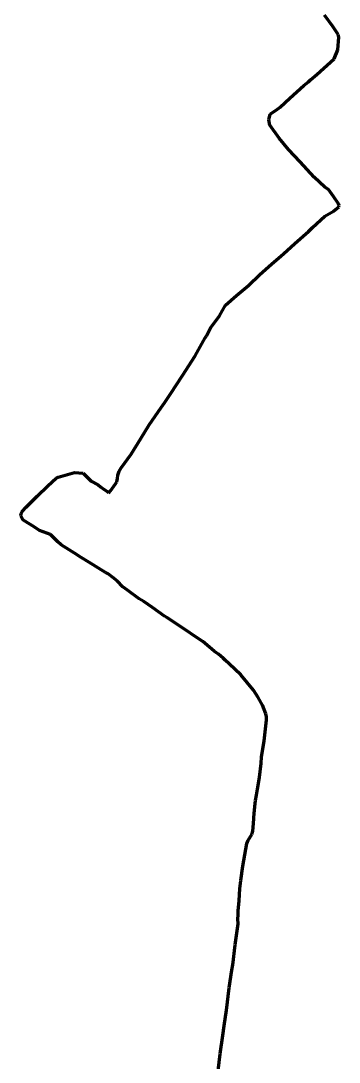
# Model space of a CAD drawing. Header units: inches. Extents: x 0 to 210, y 43 to 254.
# Drawn here: x 113.7 to 129.8, y 95.8 to 148.4 of the extents above; entities that cross this region are included whole.
import ezdxf

# ---------------------------------------------------------------- set-up
doc = ezdxf.new("R2010")
doc.units = ezdxf.units.IN
doc.header["$MEASUREMENT"] = 0
doc.layers.add('Layer 1', color=7, linetype='Continuous')

# ---------------------------------------------------------------- blocks, each defined once
blk = doc.blocks.new('block 766')
at = {"layer": 'Layer 1', "color": 12, "lineweight": 70, "true_color": 0xcc0000}
blk.add_lwpolyline([(123.663, 95.411), (123.779, 96.237)], dxfattribs=at)
blk = doc.blocks.new('block 767')
at = {"layer": 'Layer 1', "color": 12, "lineweight": 70, "true_color": 0xcc0000}
blk.add_lwpolyline([(123.779, 96.237), (123.91, 97.17)], dxfattribs=at)
blk = doc.blocks.new('block 768')
at = {"layer": 'Layer 1', "color": 12, "lineweight": 70, "true_color": 0xcc0000}
blk.add_lwpolyline([(123.91, 97.17), (123.97, 97.652)], dxfattribs=at)
blk = doc.blocks.new('block 769')
at = {"layer": 'Layer 1', "color": 12, "lineweight": 70, "true_color": 0xcc0000}
blk.add_lwpolyline([(123.97, 97.652), (124.083, 98.448)], dxfattribs=at)
blk = doc.blocks.new('block 770')
at = {"layer": 'Layer 1', "color": 12, "lineweight": 70, "true_color": 0xcc0000}
blk.add_lwpolyline([(124.083, 98.448), (124.231, 99.581)], dxfattribs=at)
blk = doc.blocks.new('block 771')
at = {"layer": 'Layer 1', "color": 12, "lineweight": 70, "true_color": 0xcc0000}
blk.add_lwpolyline([(124.231, 99.581), (124.364, 100.46)], dxfattribs=at)
blk = doc.blocks.new('block 772')
at = {"layer": 'Layer 1', "color": 12, "lineweight": 70, "true_color": 0xcc0000}
blk.add_lwpolyline([(124.364, 100.46), (124.405, 100.74)], dxfattribs=at)
blk = doc.blocks.new('block 773')
at = {"layer": 'Layer 1', "color": 12, "lineweight": 70, "true_color": 0xcc0000}
blk.add_lwpolyline([(124.405, 100.74), (124.522, 101.744)], dxfattribs=at)
blk = doc.blocks.new('block 774')
at = {"layer": 'Layer 1', "color": 12, "lineweight": 70, "true_color": 0xcc0000}
blk.add_lwpolyline([(124.522, 101.744), (124.676, 102.809)], dxfattribs=at)
blk = doc.blocks.new('block 775')
at = {"layer": 'Layer 1', "color": 12, "lineweight": 70, "true_color": 0xcc0000}
blk.add_lwpolyline([(124.676, 102.809), (124.67, 103.049)], dxfattribs=at)
blk = doc.blocks.new('block 776')
at = {"layer": 'Layer 1', "color": 12, "lineweight": 70, "true_color": 0xcc0000}
blk.add_lwpolyline([(124.67, 103.049), (124.684, 103.234)], dxfattribs=at)
blk = doc.blocks.new('block 777')
at = {"layer": 'Layer 1', "color": 12, "lineweight": 70, "true_color": 0xcc0000}
blk.add_lwpolyline([(124.684, 103.234), (124.684, 103.379)], dxfattribs=at)
blk = doc.blocks.new('block 778')
at = {"layer": 'Layer 1', "color": 12, "lineweight": 70, "true_color": 0xcc0000}
blk.add_lwpolyline([(124.684, 103.379), (124.686, 103.467)], dxfattribs=at)
blk = doc.blocks.new('block 779')
at = {"layer": 'Layer 1', "color": 12, "lineweight": 70, "true_color": 0xcc0000}
blk.add_lwpolyline([(124.686, 103.467), (124.738, 103.956)], dxfattribs=at)
blk = doc.blocks.new('block 780')
at = {"layer": 'Layer 1', "color": 12, "lineweight": 70, "true_color": 0xcc0000}
blk.add_lwpolyline([(124.738, 103.956), (124.755, 104.586)], dxfattribs=at)
blk = doc.blocks.new('block 781')
at = {"layer": 'Layer 1', "color": 12, "lineweight": 70, "true_color": 0xcc0000}
blk.add_lwpolyline([(124.755, 104.586), (124.811, 104.984)], dxfattribs=at)
blk = doc.blocks.new('block 782')
at = {"layer": 'Layer 1', "color": 12, "lineweight": 70, "true_color": 0xcc0000}
blk.add_lwpolyline([(124.811, 104.984), (124.92, 105.715)], dxfattribs=at)
blk = doc.blocks.new('block 783')
at = {"layer": 'Layer 1', "color": 12, "lineweight": 70, "true_color": 0xcc0000}
blk.add_lwpolyline([(124.92, 105.715), (125.119, 106.861)], dxfattribs=at)
blk = doc.blocks.new('block 784')
at = {"layer": 'Layer 1', "color": 12, "lineweight": 70, "true_color": 0xcc0000}
blk.add_lwpolyline([(125.119, 106.861), (125.188, 107.02)], dxfattribs=at)
blk = doc.blocks.new('block 785')
at = {"layer": 'Layer 1', "color": 12, "lineweight": 70, "true_color": 0xcc0000}
blk.add_lwpolyline([(125.188, 107.02), (125.369, 107.31)], dxfattribs=at)
blk = doc.blocks.new('block 786')
at = {"layer": 'Layer 1', "color": 12, "lineweight": 70, "true_color": 0xcc0000}
blk.add_lwpolyline([(125.369, 107.31), (125.413, 107.485)], dxfattribs=at)
blk = doc.blocks.new('block 787')
at = {"layer": 'Layer 1', "color": 12, "lineweight": 70, "true_color": 0xcc0000}
blk.add_lwpolyline([(125.413, 107.485), (125.448, 107.859)], dxfattribs=at)
blk = doc.blocks.new('block 788')
at = {"layer": 'Layer 1', "color": 12, "lineweight": 70, "true_color": 0xcc0000}
blk.add_lwpolyline([(125.448, 107.859), (125.487, 108.388)], dxfattribs=at)
blk = doc.blocks.new('block 789')
at = {"layer": 'Layer 1', "color": 12, "lineweight": 70, "true_color": 0xcc0000}
blk.add_lwpolyline([(125.487, 108.388), (125.535, 108.877)], dxfattribs=at)
blk = doc.blocks.new('block 790')
at = {"layer": 'Layer 1', "color": 12, "lineweight": 70, "true_color": 0xcc0000}
blk.add_lwpolyline([(125.535, 108.877), (125.558, 109.022)], dxfattribs=at)
blk = doc.blocks.new('block 791')
at = {"layer": 'Layer 1', "color": 12, "lineweight": 70, "true_color": 0xcc0000}
blk.add_lwpolyline([(125.558, 109.022), (125.604, 109.298)], dxfattribs=at)
blk = doc.blocks.new('block 792')
at = {"layer": 'Layer 1', "color": 12, "lineweight": 70, "true_color": 0xcc0000}
blk.add_lwpolyline([(125.604, 109.298), (125.652, 109.588)], dxfattribs=at)
blk = doc.blocks.new('block 793')
at = {"layer": 'Layer 1', "color": 12, "lineweight": 70, "true_color": 0xcc0000}
blk.add_lwpolyline([(125.652, 109.588), (125.702, 109.888)], dxfattribs=at)
blk = doc.blocks.new('block 794')
at = {"layer": 'Layer 1', "color": 12, "lineweight": 70, "true_color": 0xcc0000}
blk.add_lwpolyline([(125.702, 109.888), (125.762, 110.198)], dxfattribs=at)
blk = doc.blocks.new('block 795')
at = {"layer": 'Layer 1', "color": 12, "lineweight": 70, "true_color": 0xcc0000}
blk.add_lwpolyline([(125.762, 110.198), (125.835, 110.9)], dxfattribs=at)
blk = doc.blocks.new('block 796')
at = {"layer": 'Layer 1', "color": 12, "lineweight": 70, "true_color": 0xcc0000}
blk.add_lwpolyline([(125.835, 110.9), (125.858, 111.213)], dxfattribs=at)
blk = doc.blocks.new('block 797')
at = {"layer": 'Layer 1', "color": 12, "lineweight": 70, "true_color": 0xcc0000}
blk.add_lwpolyline([(125.858, 111.213), (125.989, 112.042)], dxfattribs=at)
blk = doc.blocks.new('block 798')
at = {"layer": 'Layer 1', "color": 12, "lineweight": 70, "true_color": 0xcc0000}
blk.add_lwpolyline([(125.989, 112.042), (126.01, 112.187)], dxfattribs=at)
blk = doc.blocks.new('block 799')
at = {"layer": 'Layer 1', "color": 12, "lineweight": 70, "true_color": 0xcc0000}
blk.add_lwpolyline([(126.01, 112.187), (126.107, 113.091)], dxfattribs=at)
blk = doc.blocks.new('block 800')
at = {"layer": 'Layer 1', "color": 12, "lineweight": 70, "true_color": 0xcc0000}
blk.add_lwpolyline([(126.107, 113.091), (126.101, 113.246)], dxfattribs=at)
blk = doc.blocks.new('block 801')
at = {"layer": 'Layer 1', "color": 12, "lineweight": 70, "true_color": 0xcc0000}
blk.add_lwpolyline([(126.101, 113.246), (126.072, 113.401)], dxfattribs=at)
blk = doc.blocks.new('block 802')
at = {"layer": 'Layer 1', "color": 12, "lineweight": 70, "true_color": 0xcc0000}
blk.add_lwpolyline([(126.072, 113.401), (125.904, 113.835)], dxfattribs=at)
blk = doc.blocks.new('block 803')
at = {"layer": 'Layer 1', "color": 12, "lineweight": 70, "true_color": 0xcc0000}
blk.add_lwpolyline([(125.904, 113.835), (125.689, 114.226)], dxfattribs=at)
blk = doc.blocks.new('block 804')
at = {"layer": 'Layer 1', "color": 12, "lineweight": 70, "true_color": 0xcc0000}
blk.add_lwpolyline([(125.689, 114.226), (125.452, 114.584)], dxfattribs=at)
blk = doc.blocks.new('block 805')
at = {"layer": 'Layer 1', "color": 12, "lineweight": 70, "true_color": 0xcc0000}
blk.add_lwpolyline([(125.452, 114.584), (124.809, 115.356)], dxfattribs=at)
blk = doc.blocks.new('block 806')
at = {"layer": 'Layer 1', "color": 12, "lineweight": 70, "true_color": 0xcc0000}
blk.add_lwpolyline([(124.809, 115.356), (124.233, 115.922)], dxfattribs=at)
blk = doc.blocks.new('block 807')
at = {"layer": 'Layer 1', "color": 12, "lineweight": 70, "true_color": 0xcc0000}
blk.add_lwpolyline([(124.233, 115.922), (124.018, 116.108)], dxfattribs=at)
blk = doc.blocks.new('block 808')
at = {"layer": 'Layer 1', "color": 12, "lineweight": 70, "true_color": 0xcc0000}
blk.add_lwpolyline([(124.018, 116.108), (123.921, 116.198)], dxfattribs=at)
blk = doc.blocks.new('block 809')
at = {"layer": 'Layer 1', "color": 12, "lineweight": 70, "true_color": 0xcc0000}
blk.add_lwpolyline([(123.921, 116.198), (123.694, 116.407)], dxfattribs=at)
blk = doc.blocks.new('block 810')
at = {"layer": 'Layer 1', "color": 12, "lineweight": 70, "true_color": 0xcc0000}
blk.add_lwpolyline([(123.694, 116.407), (123.579, 116.482)], dxfattribs=at)
blk = doc.blocks.new('block 811')
at = {"layer": 'Layer 1', "color": 12, "lineweight": 70, "true_color": 0xcc0000}
blk.add_lwpolyline([(123.579, 116.482), (123.463, 116.562)], dxfattribs=at)
blk = doc.blocks.new('block 812')
at = {"layer": 'Layer 1', "color": 12, "lineweight": 70, "true_color": 0xcc0000}
blk.add_lwpolyline([(123.463, 116.562), (123.24, 116.762)], dxfattribs=at)
blk = doc.blocks.new('block 813')
at = {"layer": 'Layer 1', "color": 12, "lineweight": 70, "true_color": 0xcc0000}
blk.add_lwpolyline([(123.24, 116.762), (122.895, 117.041)], dxfattribs=at)
blk = doc.blocks.new('block 814')
at = {"layer": 'Layer 1', "color": 12, "lineweight": 70, "true_color": 0xcc0000}
blk.add_lwpolyline([(122.895, 117.041), (122.668, 117.199)], dxfattribs=at)
blk = doc.blocks.new('block 815')
at = {"layer": 'Layer 1', "color": 12, "lineweight": 70, "true_color": 0xcc0000}
blk.add_lwpolyline([(122.668, 117.199), (121.871, 117.739)], dxfattribs=at)
blk = doc.blocks.new('block 816')
at = {"layer": 'Layer 1', "color": 12, "lineweight": 70, "true_color": 0xcc0000}
blk.add_lwpolyline([(121.871, 117.739), (121.077, 118.261)], dxfattribs=at)
blk = doc.blocks.new('block 817')
at = {"layer": 'Layer 1', "color": 12, "lineweight": 70, "true_color": 0xcc0000}
blk.add_lwpolyline([(121.077, 118.261), (120.964, 118.322)], dxfattribs=at)
blk = doc.blocks.new('block 818')
at = {"layer": 'Layer 1', "color": 12, "lineweight": 70, "true_color": 0xcc0000}
blk.add_lwpolyline([(120.964, 118.322), (120.352, 118.76)], dxfattribs=at)
blk = doc.blocks.new('block 819')
at = {"layer": 'Layer 1', "color": 12, "lineweight": 70, "true_color": 0xcc0000}
blk.add_lwpolyline([(120.352, 118.76), (119.924, 119.064)], dxfattribs=at)
blk = doc.blocks.new('block 820')
at = {"layer": 'Layer 1', "color": 12, "lineweight": 70, "true_color": 0xcc0000}
blk.add_lwpolyline([(119.924, 119.064), (119.686, 119.195)], dxfattribs=at)
blk = doc.blocks.new('block 821')
at = {"layer": 'Layer 1', "color": 12, "lineweight": 70, "true_color": 0xcc0000}
blk.add_lwpolyline([(119.686, 119.195), (119.106, 119.643)], dxfattribs=at)
blk = doc.blocks.new('block 822')
at = {"layer": 'Layer 1', "color": 12, "lineweight": 70, "true_color": 0xcc0000}
blk.add_lwpolyline([(119.106, 119.643), (118.867, 119.799)], dxfattribs=at)
blk = doc.blocks.new('block 823')
at = {"layer": 'Layer 1', "color": 12, "lineweight": 70, "true_color": 0xcc0000}
blk.add_lwpolyline([(118.867, 119.799), (118.571, 120.102)], dxfattribs=at)
blk = doc.blocks.new('block 824')
at = {"layer": 'Layer 1', "color": 12, "lineweight": 70, "true_color": 0xcc0000}
blk.add_lwpolyline([(118.571, 120.102), (118.346, 120.298)], dxfattribs=at)
blk = doc.blocks.new('block 825')
at = {"layer": 'Layer 1', "color": 12, "lineweight": 70, "true_color": 0xcc0000}
blk.add_lwpolyline([(118.346, 120.298), (118.116, 120.463)], dxfattribs=at)
blk = doc.blocks.new('block 826')
at = {"layer": 'Layer 1', "color": 12, "lineweight": 70, "true_color": 0xcc0000}
blk.add_lwpolyline([(118.116, 120.463), (117.988, 120.533)], dxfattribs=at)
blk = doc.blocks.new('block 827')
at = {"layer": 'Layer 1', "color": 12, "lineweight": 70, "true_color": 0xcc0000}
blk.add_lwpolyline([(117.988, 120.533), (117.142, 121.052)], dxfattribs=at)
blk = doc.blocks.new('block 828')
at = {"layer": 'Layer 1', "color": 12, "lineweight": 70, "true_color": 0xcc0000}
blk.add_lwpolyline([(117.142, 121.052), (116.771, 121.278)], dxfattribs=at)
blk = doc.blocks.new('block 829')
at = {"layer": 'Layer 1', "color": 12, "lineweight": 70, "true_color": 0xcc0000}
blk.add_lwpolyline([(116.771, 121.278), (116.434, 121.501)], dxfattribs=at)
blk = doc.blocks.new('block 830')
at = {"layer": 'Layer 1', "color": 12, "lineweight": 70, "true_color": 0xcc0000}
blk.add_lwpolyline([(116.434, 121.501), (115.76, 121.915)], dxfattribs=at)
blk = doc.blocks.new('block 831')
at = {"layer": 'Layer 1', "color": 12, "lineweight": 70, "true_color": 0xcc0000}
blk.add_lwpolyline([(115.76, 121.915), (115.579, 122.08)], dxfattribs=at)
blk = doc.blocks.new('block 832')
at = {"layer": 'Layer 1', "color": 12, "lineweight": 70, "true_color": 0xcc0000}
blk.add_lwpolyline([(115.579, 122.08), (115.213, 122.438)], dxfattribs=at)
blk = doc.blocks.new('block 833')
at = {"layer": 'Layer 1', "color": 12, "lineweight": 70, "true_color": 0xcc0000}
blk.add_lwpolyline([(115.213, 122.438), (114.668, 122.654)], dxfattribs=at)
blk = doc.blocks.new('block 834')
at = {"layer": 'Layer 1', "color": 12, "lineweight": 70, "true_color": 0xcc0000}
blk.add_lwpolyline([(114.668, 122.654), (114.437, 122.792)], dxfattribs=at)
blk = doc.blocks.new('block 835')
at = {"layer": 'Layer 1', "color": 12, "lineweight": 70, "true_color": 0xcc0000}
blk.add_lwpolyline([(114.437, 122.792), (113.823, 123.186)], dxfattribs=at)
blk = doc.blocks.new('block 836')
at = {"layer": 'Layer 1', "color": 12, "lineweight": 70, "true_color": 0xcc0000}
blk.add_lwpolyline([(113.823, 123.186), (113.721, 123.378)], dxfattribs=at)
blk = doc.blocks.new('block 837')
at = {"layer": 'Layer 1', "color": 12, "lineweight": 70, "true_color": 0xcc0000}
blk.add_lwpolyline([(113.721, 123.378), (113.74, 123.5)], dxfattribs=at)
blk = doc.blocks.new('block 838')
at = {"layer": 'Layer 1', "color": 12, "lineweight": 70, "true_color": 0xcc0000}
blk.add_lwpolyline([(113.74, 123.5), (113.794, 123.611)], dxfattribs=at)
blk = doc.blocks.new('block 839')
at = {"layer": 'Layer 1', "color": 12, "lineweight": 70, "true_color": 0xcc0000}
blk.add_lwpolyline([(113.794, 123.611), (113.992, 123.816)], dxfattribs=at)
blk = doc.blocks.new('block 840')
at = {"layer": 'Layer 1', "color": 12, "lineweight": 70, "true_color": 0xcc0000}
blk.add_lwpolyline([(113.992, 123.816), (114.175, 124.009)], dxfattribs=at)
blk = doc.blocks.new('block 841')
at = {"layer": 'Layer 1', "color": 12, "lineweight": 70, "true_color": 0xcc0000}
blk.add_lwpolyline([(114.175, 124.009), (114.264, 124.097)], dxfattribs=at)
blk = doc.blocks.new('block 842')
at = {"layer": 'Layer 1', "color": 12, "lineweight": 70, "true_color": 0xcc0000}
blk.add_lwpolyline([(114.264, 124.097), (114.541, 124.379)], dxfattribs=at)
blk = doc.blocks.new('block 843')
at = {"layer": 'Layer 1', "color": 12, "lineweight": 70, "true_color": 0xcc0000}
blk.add_lwpolyline([(114.541, 124.379), (115.078, 124.892)], dxfattribs=at)
blk = doc.blocks.new('block 844')
at = {"layer": 'Layer 1', "color": 12, "lineweight": 70, "true_color": 0xcc0000}
blk.add_lwpolyline([(115.078, 124.892), (115.502, 125.286)], dxfattribs=at)
blk = doc.blocks.new('block 845')
at = {"layer": 'Layer 1', "color": 12, "lineweight": 70, "true_color": 0xcc0000}
blk.add_lwpolyline([(115.502, 125.286), (115.596, 125.34)], dxfattribs=at)
blk = doc.blocks.new('block 846')
at = {"layer": 'Layer 1', "color": 12, "lineweight": 70, "true_color": 0xcc0000}
blk.add_lwpolyline([(115.596, 125.34), (116.424, 125.566)], dxfattribs=at)
blk = doc.blocks.new('block 847')
at = {"layer": 'Layer 1', "color": 12, "lineweight": 70, "true_color": 0xcc0000}
blk.add_lwpolyline([(116.424, 125.566), (116.871, 125.532)], dxfattribs=at)
blk = doc.blocks.new('block 848')
at = {"layer": 'Layer 1', "color": 12, "lineweight": 70, "true_color": 0xcc0000}
blk.add_lwpolyline([(116.871, 125.532), (116.95, 125.448)], dxfattribs=at)
blk = doc.blocks.new('block 849')
at = {"layer": 'Layer 1', "color": 12, "lineweight": 70, "true_color": 0xcc0000}
blk.add_lwpolyline([(116.95, 125.448), (117.273, 125.141)], dxfattribs=at)
blk = doc.blocks.new('block 850')
at = {"layer": 'Layer 1', "color": 12, "lineweight": 70, "true_color": 0xcc0000}
blk.add_lwpolyline([(117.273, 125.141), (117.614, 124.942)], dxfattribs=at)
blk = doc.blocks.new('block 851')
at = {"layer": 'Layer 1', "color": 12, "lineweight": 70, "true_color": 0xcc0000}
blk.add_lwpolyline([(117.614, 124.942), (117.731, 124.851)], dxfattribs=at)
blk = doc.blocks.new('block 852')
at = {"layer": 'Layer 1', "color": 12, "lineweight": 70, "true_color": 0xcc0000}
blk.add_lwpolyline([(117.731, 124.851), (117.922, 124.713)], dxfattribs=at)
blk = doc.blocks.new('block 853')
at = {"layer": 'Layer 1', "color": 12, "lineweight": 70, "true_color": 0xcc0000}
blk.add_lwpolyline([(117.922, 124.713), (118.109, 124.595)], dxfattribs=at)
blk = doc.blocks.new('block 854')
at = {"layer": 'Layer 1', "color": 12, "lineweight": 70, "true_color": 0xcc0000}
blk.add_lwpolyline([(118.109, 124.595), (118.14, 124.524)], dxfattribs=at)
blk = doc.blocks.new('block 855')
at = {"layer": 'Layer 1', "color": 12, "lineweight": 70, "true_color": 0xcc0000}
blk.add_lwpolyline([(118.14, 124.524), (118.238, 124.642)], dxfattribs=at)
blk = doc.blocks.new('block 856')
at = {"layer": 'Layer 1', "color": 12, "lineweight": 70, "true_color": 0xcc0000}
blk.add_lwpolyline([(118.238, 124.642), (118.494, 125.003)], dxfattribs=at)
blk = doc.blocks.new('block 857')
at = {"layer": 'Layer 1', "color": 12, "lineweight": 70, "true_color": 0xcc0000}
blk.add_lwpolyline([(118.494, 125.003), (118.553, 125.101)], dxfattribs=at)
blk = doc.blocks.new('block 858')
at = {"layer": 'Layer 1', "color": 12, "lineweight": 70, "true_color": 0xcc0000}
blk.add_lwpolyline([(118.553, 125.101), (118.598, 125.262)], dxfattribs=at)
blk = doc.blocks.new('block 859')
at = {"layer": 'Layer 1', "color": 12, "lineweight": 70, "true_color": 0xcc0000}
blk.add_lwpolyline([(118.598, 125.262), (118.615, 125.438)], dxfattribs=at)
blk = doc.blocks.new('block 860')
at = {"layer": 'Layer 1', "color": 12, "lineweight": 70, "true_color": 0xcc0000}
blk.add_lwpolyline([(118.615, 125.438), (118.671, 125.647)], dxfattribs=at)
blk = doc.blocks.new('block 861')
at = {"layer": 'Layer 1', "color": 12, "lineweight": 70, "true_color": 0xcc0000}
blk.add_lwpolyline([(118.671, 125.647), (118.784, 125.815)], dxfattribs=at)
blk = doc.blocks.new('block 862')
at = {"layer": 'Layer 1', "color": 12, "lineweight": 70, "true_color": 0xcc0000}
blk.add_lwpolyline([(118.784, 125.815), (119.283, 126.5)], dxfattribs=at)
blk = doc.blocks.new('block 863')
at = {"layer": 'Layer 1', "color": 12, "lineweight": 70, "true_color": 0xcc0000}
blk.add_lwpolyline([(119.283, 126.5), (119.776, 127.288)], dxfattribs=at)
blk = doc.blocks.new('block 864')
at = {"layer": 'Layer 1', "color": 12, "lineweight": 70, "true_color": 0xcc0000}
blk.add_lwpolyline([(119.776, 127.288), (120.194, 127.983)], dxfattribs=at)
blk = doc.blocks.new('block 865')
at = {"layer": 'Layer 1', "color": 12, "lineweight": 70, "true_color": 0xcc0000}
blk.add_lwpolyline([(120.194, 127.983), (120.8, 128.846)], dxfattribs=at)
blk = doc.blocks.new('block 866')
at = {"layer": 'Layer 1', "color": 12, "lineweight": 70, "true_color": 0xcc0000}
blk.add_lwpolyline([(120.8, 128.846), (120.96, 129.079)], dxfattribs=at)
blk = doc.blocks.new('block 867')
at = {"layer": 'Layer 1', "color": 12, "lineweight": 70, "true_color": 0xcc0000}
blk.add_lwpolyline([(120.96, 129.079), (121.26, 129.534)], dxfattribs=at)
blk = doc.blocks.new('block 868')
at = {"layer": 'Layer 1', "color": 12, "lineweight": 70, "true_color": 0xcc0000}
blk.add_lwpolyline([(121.26, 129.534), (121.867, 130.467)], dxfattribs=at)
blk = doc.blocks.new('block 869')
at = {"layer": 'Layer 1', "color": 12, "lineweight": 70, "true_color": 0xcc0000}
blk.add_lwpolyline([(121.867, 130.467), (122.504, 131.455)], dxfattribs=at)
blk = doc.blocks.new('block 870')
at = {"layer": 'Layer 1', "color": 12, "lineweight": 70, "true_color": 0xcc0000}
blk.add_lwpolyline([(122.504, 131.455), (123.022, 132.365)], dxfattribs=at)
blk = doc.blocks.new('block 871')
at = {"layer": 'Layer 1', "color": 12, "lineweight": 70, "true_color": 0xcc0000}
blk.add_lwpolyline([(123.022, 132.365), (123.084, 132.473)], dxfattribs=at)
blk = doc.blocks.new('block 872')
at = {"layer": 'Layer 1', "color": 12, "lineweight": 70, "true_color": 0xcc0000}
blk.add_lwpolyline([(123.084, 132.473), (123.297, 132.894)], dxfattribs=at)
blk = doc.blocks.new('block 873')
at = {"layer": 'Layer 1', "color": 12, "lineweight": 70, "true_color": 0xcc0000}
blk.add_lwpolyline([(123.297, 132.894), (123.733, 133.481)], dxfattribs=at)
blk = doc.blocks.new('block 874')
at = {"layer": 'Layer 1', "color": 12, "lineweight": 70, "true_color": 0xcc0000}
blk.add_lwpolyline([(123.733, 133.481), (124.039, 134.017)], dxfattribs=at)
blk = doc.blocks.new('block 875')
at = {"layer": 'Layer 1', "color": 12, "lineweight": 70, "true_color": 0xcc0000}
blk.add_lwpolyline([(124.039, 134.017), (124.597, 134.509)], dxfattribs=at)
blk = doc.blocks.new('block 876')
at = {"layer": 'Layer 1', "color": 12, "lineweight": 70, "true_color": 0xcc0000}
blk.add_lwpolyline([(124.597, 134.509), (125.192, 135.008)], dxfattribs=at)
blk = doc.blocks.new('block 877')
at = {"layer": 'Layer 1', "color": 12, "lineweight": 70, "true_color": 0xcc0000}
blk.add_lwpolyline([(125.192, 135.008), (125.771, 135.557)], dxfattribs=at)
blk = doc.blocks.new('block 878')
at = {"layer": 'Layer 1', "color": 12, "lineweight": 70, "true_color": 0xcc0000}
blk.add_lwpolyline([(125.771, 135.557), (126.353, 136.076)], dxfattribs=at)
blk = doc.blocks.new('block 879')
at = {"layer": 'Layer 1', "color": 12, "lineweight": 70, "true_color": 0xcc0000}
blk.add_lwpolyline([(126.353, 136.076), (126.85, 136.504)], dxfattribs=at)
blk = doc.blocks.new('block 880')
at = {"layer": 'Layer 1', "color": 12, "lineweight": 70, "true_color": 0xcc0000}
blk.add_lwpolyline([(126.85, 136.504), (126.971, 136.599)], dxfattribs=at)
blk = doc.blocks.new('block 881')
at = {"layer": 'Layer 1', "color": 12, "lineweight": 70, "true_color": 0xcc0000}
blk.add_lwpolyline([(126.971, 136.599), (127.541, 137.128)], dxfattribs=at)
blk = doc.blocks.new('block 882')
at = {"layer": 'Layer 1', "color": 12, "lineweight": 70, "true_color": 0xcc0000}
blk.add_lwpolyline([(127.541, 137.128), (128.224, 137.735)], dxfattribs=at)
blk = doc.blocks.new('block 883')
at = {"layer": 'Layer 1', "color": 12, "lineweight": 70, "true_color": 0xcc0000}
blk.add_lwpolyline([(128.224, 137.735), (128.429, 137.93)], dxfattribs=at)
blk = doc.blocks.new('block 884')
at = {"layer": 'Layer 1', "color": 12, "lineweight": 70, "true_color": 0xcc0000}
blk.add_lwpolyline([(128.429, 137.93), (129.052, 138.496)], dxfattribs=at)
blk = doc.blocks.new('block 885')
at = {"layer": 'Layer 1', "color": 12, "lineweight": 70, "true_color": 0xcc0000}
blk.add_lwpolyline([(129.052, 138.496), (129.491, 138.752)], dxfattribs=at)
blk = doc.blocks.new('block 886')
at = {"layer": 'Layer 1', "color": 12, "lineweight": 70, "true_color": 0xcc0000}
blk.add_lwpolyline([(129.491, 138.752), (129.755, 138.982)], dxfattribs=at)
blk = doc.blocks.new('block 887')
at = {"layer": 'Layer 1', "color": 12, "lineweight": 70, "true_color": 0xcc0000}
blk.add_lwpolyline([(129.755, 138.982), (129.772, 139.049)], dxfattribs=at)
blk = doc.blocks.new('block 888')
at = {"layer": 'Layer 1', "color": 12, "lineweight": 70, "true_color": 0xcc0000}
blk.add_lwpolyline([(129.772, 139.049), (129.744, 139.12)], dxfattribs=at)
blk = doc.blocks.new('block 889')
at = {"layer": 'Layer 1', "color": 12, "lineweight": 70, "true_color": 0xcc0000}
blk.add_lwpolyline([(129.744, 139.12), (129.491, 139.498)], dxfattribs=at)
blk = doc.blocks.new('block 890')
at = {"layer": 'Layer 1', "color": 12, "lineweight": 70, "true_color": 0xcc0000}
blk.add_lwpolyline([(129.491, 139.498), (129.233, 139.855)], dxfattribs=at)
blk = doc.blocks.new('block 891')
at = {"layer": 'Layer 1', "color": 12, "lineweight": 70, "true_color": 0xcc0000}
blk.add_lwpolyline([(129.233, 139.855), (129.041, 139.959)], dxfattribs=at)
blk = doc.blocks.new('block 892')
at = {"layer": 'Layer 1', "color": 12, "lineweight": 70, "true_color": 0xcc0000}
blk.add_lwpolyline([(129.041, 139.959), (128.505, 140.478)], dxfattribs=at)
blk = doc.blocks.new('block 893')
at = {"layer": 'Layer 1', "color": 12, "lineweight": 70, "true_color": 0xcc0000}
blk.add_lwpolyline([(128.505, 140.478), (127.801, 141.25)], dxfattribs=at)
blk = doc.blocks.new('block 894')
at = {"layer": 'Layer 1', "color": 12, "lineweight": 70, "true_color": 0xcc0000}
blk.add_lwpolyline([(127.801, 141.25), (127.214, 141.874)], dxfattribs=at)
blk = doc.blocks.new('block 895')
at = {"layer": 'Layer 1', "color": 12, "lineweight": 70, "true_color": 0xcc0000}
blk.add_lwpolyline([(127.214, 141.874), (126.74, 142.443)], dxfattribs=at)
blk = doc.blocks.new('block 896')
at = {"layer": 'Layer 1', "color": 12, "lineweight": 70, "true_color": 0xcc0000}
blk.add_lwpolyline([(126.74, 142.443), (126.28, 143.091)], dxfattribs=at)
blk = doc.blocks.new('block 897')
at = {"layer": 'Layer 1', "color": 12, "lineweight": 70, "true_color": 0xcc0000}
blk.add_lwpolyline([(126.28, 143.091), (126.218, 143.371)], dxfattribs=at)
blk = doc.blocks.new('block 898')
at = {"layer": 'Layer 1', "color": 12, "lineweight": 70, "true_color": 0xcc0000}
blk.add_lwpolyline([(126.218, 143.371), (126.295, 143.647)], dxfattribs=at)
blk = doc.blocks.new('block 899')
at = {"layer": 'Layer 1', "color": 12, "lineweight": 70, "true_color": 0xcc0000}
blk.add_lwpolyline([(126.295, 143.647), (126.663, 143.9)], dxfattribs=at)
blk = doc.blocks.new('block 900')
at = {"layer": 'Layer 1', "color": 12, "lineweight": 70, "true_color": 0xcc0000}
blk.add_lwpolyline([(126.663, 143.9), (126.792, 143.998)], dxfattribs=at)
blk = doc.blocks.new('block 901')
at = {"layer": 'Layer 1', "color": 12, "lineweight": 70, "true_color": 0xcc0000}
blk.add_lwpolyline([(126.792, 143.998), (127.281, 144.459)], dxfattribs=at)
blk = doc.blocks.new('block 902')
at = {"layer": 'Layer 1', "color": 12, "lineweight": 70, "true_color": 0xcc0000}
blk.add_lwpolyline([(127.281, 144.459), (127.984, 145.096)], dxfattribs=at)
blk = doc.blocks.new('block 903')
at = {"layer": 'Layer 1', "color": 12, "lineweight": 70, "true_color": 0xcc0000}
blk.add_lwpolyline([(127.984, 145.096), (128.222, 145.282)], dxfattribs=at)
blk = doc.blocks.new('block 904')
at = {"layer": 'Layer 1', "color": 12, "lineweight": 70, "true_color": 0xcc0000}
blk.add_lwpolyline([(128.222, 145.282), (128.334, 145.373)], dxfattribs=at)
blk = doc.blocks.new('block 905')
at = {"layer": 'Layer 1', "color": 12, "lineweight": 70, "true_color": 0xcc0000}
blk.add_lwpolyline([(128.334, 145.373), (128.65, 145.653)], dxfattribs=at)
blk = doc.blocks.new('block 906')
at = {"layer": 'Layer 1', "color": 12, "lineweight": 70, "true_color": 0xcc0000}
blk.add_lwpolyline([(128.65, 145.653), (129.514, 146.435)], dxfattribs=at)
blk = doc.blocks.new('block 907')
at = {"layer": 'Layer 1', "color": 12, "lineweight": 70, "true_color": 0xcc0000}
blk.add_lwpolyline([(129.514, 146.435), (129.713, 146.887)], dxfattribs=at)
blk = doc.blocks.new('block 908')
at = {"layer": 'Layer 1', "color": 12, "lineweight": 70, "true_color": 0xcc0000}
blk.add_lwpolyline([(129.713, 146.887), (129.763, 147.53)], dxfattribs=at)
blk = doc.blocks.new('block 909')
at = {"layer": 'Layer 1', "color": 12, "lineweight": 70, "true_color": 0xcc0000}
blk.add_lwpolyline([(129.763, 147.53), (129.72, 147.662)], dxfattribs=at)
blk = doc.blocks.new('block 910')
at = {"layer": 'Layer 1', "color": 12, "lineweight": 70, "true_color": 0xcc0000}
blk.add_lwpolyline([(129.72, 147.662), (129.518, 147.968)], dxfattribs=at)
blk = doc.blocks.new('block 911')
at = {"layer": 'Layer 1', "color": 12, "lineweight": 70, "true_color": 0xcc0000}
blk.add_lwpolyline([(129.518, 147.968), (129.449, 148.076)], dxfattribs=at)
blk = doc.blocks.new('block 912')
at = {"layer": 'Layer 1', "color": 12, "lineweight": 70, "true_color": 0xcc0000}
blk.add_lwpolyline([(129.449, 148.076), (129.029, 148.639)], dxfattribs=at)
blk = doc.blocks.new('block 2')
at = {"layer": 'Layer 1'}
for name in ['block 912', 'block 911', 'block 910', 'block 909', 'block 908', 'block 907', 'block 906', 'block 905', 'block 902', 'block 903', 'block 904', 'block 900', 'block 901', 'block 898', 'block 899', 'block 897', 'block 896', 'block 895', 'block 894', 'block 893', 'block 892', 'block 891', 'block 890', 'block 889', 'block 885', 'block 886', 'block 888', 'block 887', 'block 884', 'block 882', 'block 883', 'block 881', 'block 880', 'block 878', 'block 879', 'block 877', 'block 875', 'block 876', 'block 874', 'block 873', 'block 871', 'block 872', 'block 870', 'block 869', 'block 868', 'block 867', 'block 865', 'block 866', 'block 864', 'block 863', 'block 862', 'block 846', 'block 847', 'block 860', 'block 861', 'block 844', 'block 845', 'block 848', 'block 849', 'block 850', 'block 857', 'block 858', 'block 859', 'block 843', 'block 851', 'block 852', 'block 853', 'block 854', 'block 855', 'block 856', 'block 840', 'block 841', 'block 842', 'block 837', 'block 838', 'block 839', 'block 836', 'block 835', 'block 834', 'block 833', 'block 832', 'block 831', 'block 830', 'block 829', 'block 828', 'block 827', 'block 826', 'block 825', 'block 824', 'block 823', 'block 822', 'block 821', 'block 820', 'block 819', 'block 818', 'block 817', 'block 816', 'block 815', 'block 814', 'block 813', 'block 812', 'block 811', 'block 810', 'block 809', 'block 808', 'block 807', 'block 806', 'block 805', 'block 804', 'block 803', 'block 802', 'block 799', 'block 801', 'block 800', 'block 797', 'block 798', 'block 795', 'block 796', 'block 793', 'block 794', 'block 791', 'block 792', 'block 789', 'block 790', 'block 788', 'block 787', 'block 785', 'block 786', 'block 783', 'block 784', 'block 782', 'block 780', 'block 781', 'block 779', 'block 776', 'block 775', 'block 778', 'block 777', 'block 774', 'block 773', 'block 771', 'block 772', 'block 770', 'block 769', 'block 768', 'block 767', 'block 766']:
    blk.add_blockref(name, (0, 0), dxfattribs=at)

msp = doc.modelspace()

# ---------------------------------------------------------------- block references
at = {"layer": 'Layer 1'}
msp.add_blockref('block 2', (0, 0), dxfattribs=at)

doc.saveas('drawing.dxf')
